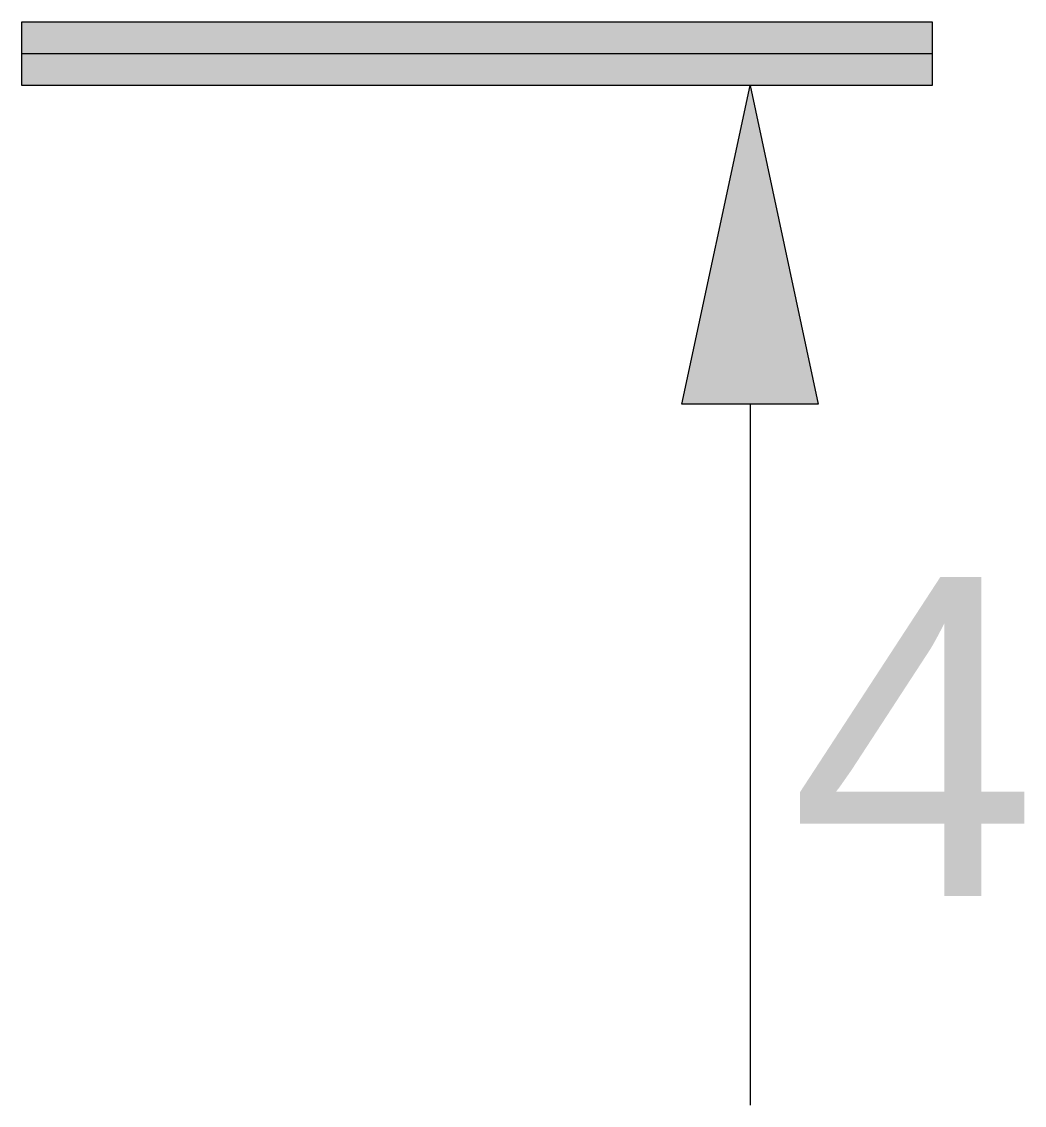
# Model space of a CAD drawing. Header units: millimetres. Extents: x -34838 to 729576, y -214038 to 121482.
# Drawn here: x 626369 to 628571, y -50475 to -48095 of the extents above; entities that cross this region are included whole.
import ezdxf

# ---------------------------------------------------------------- set-up
doc = ezdxf.new("R2010")
doc.units = ezdxf.units.MM
doc.header["$MEASUREMENT"] = 0
doc.layers.add('А _ _ НЕ ДЛЯ ДРУКУ (ДОПОМІЖНІ).ADD', color=7, linetype='Continuous')
doc.layers.add('А _ _ НЕ ДЛЯ ДРУКУ (ДОПОМІЖНІ).ADD_Ном._пера__1', color=7, linetype='Continuous', lineweight=13)
doc.layers.add('А _ _ НЕ ДЛЯ ДРУКУ (ДОПОМІЖНІ).ADD_Ном._пера__20', color=7, linetype='Continuous', lineweight=13)
doc.styles.add('СГЕНЕРИР_СТИЛЬ_1', font='Arial.ttf')

# ---------------------------------------------------------------- blocks, each defined once
blk = doc.blocks.new('Плоскость Сечения_1_4', base_point=(-8238.5, 6070))
at = {"layer": 'А _ _ НЕ ДЛЯ ДРУКУ (ДОПОМІЖНІ).ADD', "linetype": 'Continuous', "lineweight": 0, "true_color": 0x000000}
for points in [[(102188.9, 6000), (102188.9, 6140), (100188.9, 6140), (100188.9, 6000)], [(101938.9, 5300), (101788.9, 6000), (101638.9, 5300)]]:
    blk.add_hatch(color=18, dxfattribs=at).paths.add_polyline_path(points)
at = {"layer": 'А _ _ НЕ ДЛЯ ДРУКУ (ДОПОМІЖНІ).ADD_Ном._пера__1', "color": 7, "linetype": 'Continuous', "lineweight": 13}
for p, q in [((100188.9, 6000), (100188.9, 6140)), ((100188.9, 6140), (102188.9, 6140)), ((102188.9, 6140), (102188.9, 6000)), ((102188.9, 6000), (100188.9, 6000)), ((101638.9, 5300), (101788.9, 6000)), ((101788.9, 6000), (101938.9, 5300)), ((101938.9, 5300), (101638.9, 5300)), ((101788.9, 5300), (101788.9, 3760))]:
    blk.add_line(p, q, dxfattribs=at)
at = {"layer": 'А _ _ НЕ ДЛЯ ДРУКУ (ДОПОМІЖНІ).ADD_Ном._пера__20', "color": 7, "linetype": 'Continuous', "lineweight": 13}
blk.add_line((100188.9, 6070), (102188.9, 6070), dxfattribs=at)
at = {"layer": 'А _ _ НЕ ДЛЯ ДРУКУ (ДОПОМІЖНІ).ADD_Ном._пера__1', "color": 7, "lineweight": 13, "insert": (102420.1, 4570), "char_height": 700, "attachment_point": 6, "style": 'СГЕНЕРИР_СТИЛЬ_1'}
blk.add_mtext('\\A1;{\\pqr;\\fArial|b0|i0|c204|p34;4}', dxfattribs=at)

msp = doc.modelspace()

# ---------------------------------------------------------------- block references
at = {"layer": 'А _ _ НЕ ДЛЯ ДРУКУ (ДОПОМІЖНІ).ADD', "color": 7, "lineweight": 13}
msp.add_blockref('Плоскость Сечения_1_4', (517941.5, -48164.5), dxfattribs=at)

doc.saveas('drawing.dxf')
